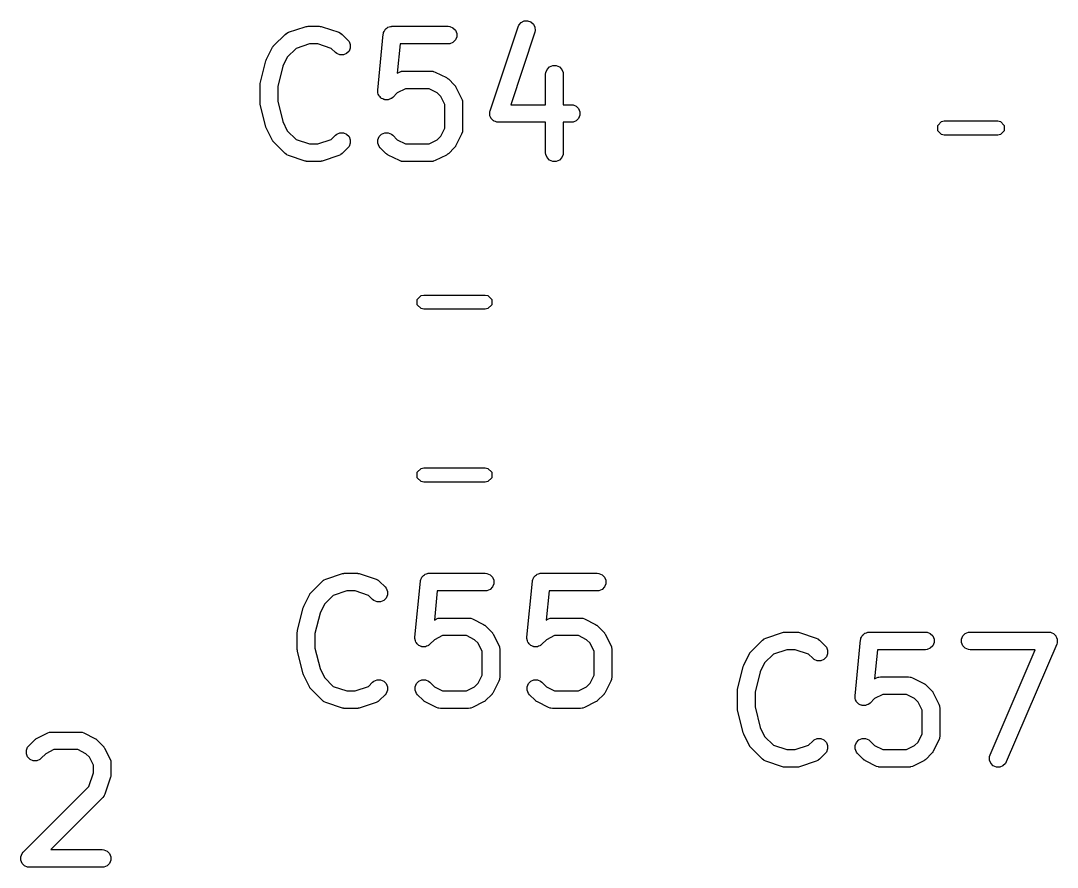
# Model space of a CAD drawing. Extents: x 2.05 to 8.87, y -5.84 to -2.88.
# Drawn here: x 4.3531 to 4.7001, y -5.3968 to -5.1135 of the extents above; entities that cross this region are included whole.
import ezdxf

# ---------------------------------------------------------------- set-up
doc = ezdxf.new("R2010")
doc.units = 0
doc.header["$MEASUREMENT"] = 0
doc.layers.add('BLACK', color=7, linetype='CONTINUOUS')

msp = doc.modelspace()

# ---------------------------------------------------------------- linework, layer by layer
at = {"layer": 'BLACK', "linetype": 'CONTINUOUS'}
for p, q in [((4.51987, -5.11496), (4.52062, -5.11409)), ((4.52062, -5.11409), (4.52165, -5.11358)), ((4.52165, -5.11358), (4.5228, -5.1135)), ((4.5228, -5.1135), (4.5239, -5.11386)), ((4.5239, -5.11386), (4.52477, -5.11461)), ((4.52477, -5.11461), (4.52528, -5.11565)), ((4.43786, -5.12184), (4.44161, -5.11809)), ((4.44161, -5.11809), (4.44205, -5.11772)), ((4.44205, -5.11772), (4.44215, -5.11768)), ((4.44215, -5.11768), (4.44223, -5.11761)), ((4.44223, -5.11761), (4.44276, -5.11737)), ((4.44276, -5.11737), (4.44838, -5.1155)), ((4.44838, -5.1155), (4.44867, -5.11543)), ((4.44867, -5.11543), (4.44874, -5.1154)), ((4.44874, -5.1154), (4.44885, -5.11539)), ((4.44885, -5.11539), (4.44895, -5.11537)), ((4.44895, -5.11537), (4.44903, -5.11538)), ((4.44903, -5.11538), (4.44932, -5.11535)), ((4.44932, -5.11535), (4.45307, -5.11535)), ((4.45307, -5.11535), (4.45336, -5.11538)), ((4.45336, -5.11538), (4.45344, -5.11537)), ((4.45344, -5.11537), (4.45354, -5.11539)), ((4.45354, -5.11539), (4.45364, -5.1154)), ((4.45364, -5.1154), (4.45372, -5.11543)), ((4.45372, -5.11543), (4.454, -5.1155)), ((4.454, -5.1155), (4.45963, -5.11737)), ((4.45963, -5.11737), (4.46015, -5.11761)), ((4.46015, -5.11761), (4.46023, -5.11768)), ((4.46023, -5.11768), (4.46033, -5.11772)), ((4.46033, -5.11772), (4.46078, -5.11809)), ((4.46078, -5.11809), (4.46265, -5.11996)), ((4.47263, -5.13675), (4.4745, -5.11801)), ((4.4745, -5.11801), (4.47454, -5.1178)), ((4.47454, -5.11772), (4.47457, -5.11766)), ((4.47454, -5.1178), (4.47454, -5.11772)), ((4.47457, -5.11766), (4.47462, -5.11744)), ((4.47462, -5.11744), (4.47482, -5.11706)), ((4.47482, -5.11706), (4.47498, -5.11666)), ((4.47498, -5.11666), (4.47509, -5.11655)), ((4.47509, -5.11655), (4.47516, -5.11642)), ((4.47516, -5.11642), (4.47549, -5.11615)), ((4.47549, -5.11615), (4.4758, -5.11584)), ((4.4758, -5.11584), (4.47594, -5.11579)), ((4.47594, -5.11579), (4.47605, -5.11569)), ((4.47605, -5.11569), (4.47646, -5.11557)), ((4.47646, -5.11557), (4.47686, -5.1154)), ((4.47686, -5.1154), (4.47708, -5.11538)), ((4.47708, -5.11538), (4.47715, -5.11536)), ((4.47715, -5.11536), (4.47723, -5.11537)), ((4.47723, -5.11537), (4.47744, -5.11535)), ((4.47744, -5.11535), (4.49619, -5.11535)), ((4.49619, -5.11535), (4.49676, -5.1154)), ((4.49676, -5.1154), (4.49783, -5.11584)), ((4.49783, -5.11584), (4.49864, -5.11666)), ((4.49864, -5.11666), (4.49908, -5.11772)), ((4.49908, -5.11772), (4.49908, -5.11888)), ((4.51026, -5.14361), (4.51963, -5.11549)), ((4.52524, -5.11736), (4.51716, -5.14159)), ((4.51963, -5.11549), (4.51987, -5.11496)), ((4.52536, -5.11679), (4.52524, -5.11736)), ((4.52528, -5.11565), (4.52536, -5.11679)), ((4.4498, -5.12125), (4.44529, -5.12276)), ((4.45259, -5.12125), (4.4498, -5.12125)), ((4.4571, -5.12276), (4.45259, -5.12125)), ((4.46265, -5.11996), (4.46302, -5.12041)), ((4.46302, -5.12041), (4.46346, -5.12147)), ((4.46346, -5.12147), (4.46346, -5.12263)), ((4.48011, -5.12125), (4.47913, -5.13102)), ((4.49619, -5.12125), (4.48011, -5.12125)), ((4.49676, -5.1212), (4.49619, -5.12125)), ((4.49783, -5.12076), (4.49676, -5.1212)), ((4.49864, -5.11994), (4.49783, -5.12076)), ((4.49908, -5.11888), (4.49864, -5.11994)), ((4.43543, -5.12635), (4.4373, -5.1226)), ((4.4373, -5.1226), (4.43746, -5.12236)), ((4.43746, -5.12236), (4.43749, -5.12228)), ((4.43749, -5.12228), (4.43756, -5.1222)), ((4.43756, -5.1222), (4.43761, -5.12211)), ((4.43761, -5.12211), (4.43767, -5.12206)), ((4.43767, -5.12206), (4.43786, -5.12184)), ((4.44529, -5.12276), (4.44237, -5.12567)), ((4.45848, -5.12414), (4.4571, -5.12276)), ((4.45893, -5.1245), (4.45848, -5.12414)), ((4.45999, -5.12495), (4.45893, -5.1245)), ((4.46114, -5.12495), (4.45999, -5.12495)), ((4.46221, -5.1245), (4.46114, -5.12495)), ((4.46302, -5.12369), (4.46221, -5.1245)), ((4.46346, -5.12263), (4.46302, -5.12369)), ((4.43333, -5.13446), (4.4352, -5.12696)), ((4.4352, -5.12696), (4.43522, -5.12692)), ((4.43522, -5.12689), (4.43531, -5.12665)), ((4.43522, -5.12692), (4.43522, -5.12689)), ((4.43531, -5.12665), (4.4354, -5.12641)), ((4.4354, -5.12641), (4.43541, -5.1264)), ((4.43541, -5.1264), (4.43543, -5.12635)), ((4.44086, -5.1287), (4.43915, -5.13554)), ((4.44237, -5.12567), (4.44086, -5.1287)), ((4.53017, -5.12897), (4.53123, -5.12853)), ((4.53123, -5.12853), (4.53238, -5.12853)), ((4.53238, -5.12853), (4.53345, -5.12897)), ((4.47913, -5.13102), (4.47987, -5.13066)), ((4.47987, -5.13066), (4.48041, -5.13045)), ((4.48041, -5.13045), (4.48051, -5.13044)), ((4.48051, -5.13044), (4.48061, -5.1304)), ((4.48061, -5.1304), (4.48119, -5.13035)), ((4.48119, -5.13035), (4.49056, -5.13035)), ((4.49056, -5.13035), (4.49114, -5.1304)), ((4.49114, -5.1304), (4.49124, -5.13044)), ((4.49124, -5.13044), (4.49134, -5.13045)), ((4.49134, -5.13045), (4.49188, -5.13066)), ((4.49188, -5.13066), (4.49563, -5.13253)), ((4.52885, -5.13142), (4.52891, -5.13085)), ((4.52885, -5.14159), (4.52885, -5.13142)), ((4.52891, -5.13085), (4.52935, -5.12978)), ((4.52935, -5.12978), (4.53017, -5.12897)), ((4.53345, -5.12897), (4.53426, -5.12978)), ((4.53426, -5.12978), (4.5347, -5.13085)), ((4.5347, -5.13085), (4.53476, -5.13142)), ((4.53476, -5.13142), (4.53476, -5.14159)), ((4.43324, -5.13517), (4.43325, -5.13507)), ((4.43324, -5.1408), (4.43324, -5.13517)), ((4.43325, -5.13503), (4.43328, -5.13481)), ((4.43325, -5.13507), (4.43325, -5.13503)), ((4.43328, -5.13481), (4.4333, -5.1346)), ((4.4333, -5.1346), (4.43332, -5.13456)), ((4.43332, -5.13456), (4.43333, -5.13446)), ((4.43915, -5.13554), (4.43915, -5.14043)), ((4.49563, -5.13253), (4.49588, -5.13269)), ((4.49588, -5.13269), (4.49595, -5.13272)), ((4.49595, -5.13272), (4.49603, -5.13278)), ((4.49603, -5.13278), (4.49612, -5.13284)), ((4.49612, -5.13284), (4.49617, -5.1329)), ((4.49617, -5.1329), (4.4964, -5.13308)), ((4.4964, -5.13308), (4.49827, -5.13496)), ((4.49827, -5.13496), (4.49846, -5.13519)), ((4.49846, -5.13519), (4.49852, -5.13524)), ((4.49852, -5.13524), (4.49858, -5.13533)), ((4.49858, -5.13533), (4.49864, -5.13541)), ((4.49864, -5.13541), (4.49867, -5.13548)), ((4.49867, -5.13548), (4.49883, -5.13573)), ((4.47263, -5.13733), (4.47263, -5.13675)), ((4.47267, -5.13747), (4.47263, -5.13733)), ((4.47267, -5.13762), (4.47267, -5.13747)), ((4.47283, -5.13802), (4.47267, -5.13762)), ((4.47296, -5.13844), (4.47283, -5.13802)), ((4.47305, -5.13855), (4.47296, -5.13844)), ((4.47311, -5.13869), (4.47305, -5.13855)), ((4.47341, -5.13899), (4.47311, -5.13869)), ((4.47369, -5.13933), (4.47341, -5.13899)), ((4.47765, -5.13914), (4.47721, -5.1395)), ((4.47919, -5.1376), (4.47765, -5.13914)), ((4.48189, -5.13625), (4.47919, -5.1376)), ((4.48987, -5.13625), (4.48189, -5.13625)), ((4.49256, -5.1376), (4.48987, -5.13625)), ((4.49376, -5.1388), (4.49256, -5.1376)), ((4.49511, -5.14149), (4.49376, -5.1388)), ((4.49883, -5.13573), (4.5007, -5.13948)), ((4.43325, -5.1409), (4.43324, -5.1408)), ((4.43325, -5.14094), (4.43325, -5.1409)), ((4.43328, -5.14116), (4.43325, -5.14094)), ((4.4333, -5.14137), (4.43328, -5.14116)), ((4.43332, -5.14141), (4.4333, -5.14137)), ((4.43333, -5.14151), (4.43332, -5.14141)), ((4.4352, -5.14901), (4.43333, -5.14151)), ((4.43915, -5.14043), (4.44086, -5.14727)), ((4.47382, -5.1394), (4.47369, -5.13933)), ((4.47392, -5.1395), (4.47382, -5.1394)), ((4.47432, -5.13967), (4.47392, -5.1395)), ((4.4747, -5.13987), (4.47432, -5.13967)), ((4.47485, -5.13989), (4.4747, -5.13987)), ((4.47499, -5.13994), (4.47485, -5.13989)), ((4.47542, -5.13994), (4.47499, -5.13994)), ((4.47585, -5.13999), (4.47542, -5.13994)), ((4.47599, -5.13994), (4.47585, -5.13999)), ((4.47614, -5.13994), (4.47599, -5.13994)), ((4.47654, -5.13978), (4.47614, -5.13994)), ((4.47695, -5.13965), (4.47654, -5.13978)), ((4.47707, -5.13956), (4.47695, -5.13965)), ((4.47721, -5.1395), (4.47707, -5.13956)), ((4.49511, -5.14947), (4.49511, -5.14149)), ((4.5007, -5.13948), (4.50091, -5.14002)), ((4.50091, -5.14002), (4.50092, -5.14012)), ((4.50092, -5.14012), (4.50096, -5.14022)), ((4.50096, -5.14022), (4.50101, -5.1408)), ((4.50101, -5.1408), (4.50101, -5.15017)), ((4.51716, -5.14159), (4.52885, -5.14159)), ((4.53476, -5.14159), (4.53743, -5.14159)), ((4.53743, -5.14159), (4.53801, -5.14165)), ((4.53801, -5.14165), (4.53907, -5.14209)), ((4.53907, -5.14209), (4.53989, -5.14291)), ((4.51013, -5.14418), (4.51016, -5.14403)), ((4.51016, -5.14465), (4.51013, -5.14418)), ((4.51016, -5.14397), (4.51019, -5.1439)), ((4.51016, -5.14403), (4.51016, -5.14397)), ((4.51016, -5.14512), (4.51016, -5.14465)), ((4.5102, -5.14522), (4.51016, -5.14512)), ((4.51019, -5.1439), (4.51026, -5.14361)), ((4.51021, -5.14533), (4.5102, -5.14522)), ((4.51042, -5.14575), (4.51021, -5.14533)), ((4.5106, -5.14619), (4.51042, -5.14575)), ((4.53989, -5.14291), (4.54033, -5.14397)), ((4.54033, -5.14512), (4.53989, -5.14619)), ((4.54033, -5.14397), (4.54033, -5.14512)), ((4.43522, -5.14905), (4.4352, -5.14901)), ((4.43522, -5.14908), (4.43522, -5.14905)), ((4.43531, -5.14932), (4.43522, -5.14908)), ((4.4354, -5.14956), (4.43531, -5.14932)), ((4.43541, -5.14957), (4.4354, -5.14956)), ((4.44086, -5.14727), (4.44237, -5.1503)), ((4.49376, -5.15217), (4.49511, -5.14947)), ((4.51068, -5.14626), (4.5106, -5.14619)), ((4.51073, -5.14636), (4.51068, -5.14626)), ((4.51108, -5.14667), (4.51073, -5.14636)), ((4.51142, -5.147), (4.51108, -5.14667)), ((4.51152, -5.14704), (4.51142, -5.147)), ((4.5116, -5.14711), (4.51152, -5.14704)), ((4.51205, -5.14726), (4.5116, -5.14711)), ((4.51248, -5.14744), (4.51205, -5.14726)), ((4.51263, -5.14746), (4.51248, -5.14744)), ((4.51269, -5.14748), (4.51263, -5.14746)), ((4.51277, -5.14747), (4.51269, -5.14748)), ((4.51306, -5.1475), (4.51277, -5.14747)), ((4.52885, -5.1475), (4.51306, -5.1475)), ((4.52885, -5.15767), (4.52885, -5.1475)), ((4.53743, -5.1475), (4.53476, -5.1475)), ((4.53476, -5.1475), (4.53476, -5.15767)), ((4.53801, -5.14744), (4.53743, -5.1475)), ((4.53907, -5.147), (4.53801, -5.14744)), ((4.53989, -5.14619), (4.53907, -5.147)), ((4.66014, -5.14851), (4.66142, -5.14723)), ((4.66014, -5.15031), (4.66014, -5.14851)), ((4.66142, -5.14723), (4.66232, -5.14705)), ((4.66232, -5.14705), (4.6802, -5.14705)), ((4.6802, -5.14705), (4.6811, -5.14723)), ((4.6811, -5.14723), (4.68238, -5.14851)), ((4.68238, -5.14851), (4.68238, -5.15031)), ((4.43543, -5.14962), (4.43541, -5.14957)), ((4.4373, -5.15337), (4.43543, -5.14962)), ((4.44237, -5.1503), (4.44529, -5.15321)), ((4.4571, -5.15321), (4.45848, -5.15183)), ((4.45848, -5.15183), (4.45893, -5.15147)), ((4.45893, -5.15147), (4.45999, -5.15102)), ((4.45999, -5.15102), (4.46114, -5.15102)), ((4.46114, -5.15102), (4.46221, -5.15147)), ((4.46221, -5.15147), (4.46302, -5.15228)), ((4.46302, -5.15228), (4.46346, -5.15334)), ((4.47267, -5.15334), (4.47311, -5.15228)), ((4.47311, -5.15228), (4.47392, -5.15147)), ((4.47392, -5.15147), (4.47499, -5.15102)), ((4.47499, -5.15102), (4.47614, -5.15102)), ((4.47614, -5.15102), (4.47721, -5.15147)), ((4.47721, -5.15147), (4.47765, -5.15183)), ((4.47765, -5.15183), (4.47919, -5.15337)), ((4.49256, -5.15337), (4.49376, -5.15217)), ((4.5007, -5.15149), (4.49883, -5.15524)), ((4.50091, -5.15095), (4.5007, -5.15149)), ((4.50092, -5.15084), (4.50091, -5.15095)), ((4.50096, -5.15075), (4.50092, -5.15084)), ((4.50101, -5.15017), (4.50096, -5.15075)), ((4.66142, -5.15159), (4.66014, -5.15031)), ((4.66232, -5.15177), (4.66142, -5.15159)), ((4.6802, -5.15177), (4.66232, -5.15177)), ((4.6811, -5.15159), (4.6802, -5.15177)), ((4.68238, -5.15031), (4.6811, -5.15159)), ((4.43746, -5.15361), (4.4373, -5.15337)), ((4.43749, -5.15369), (4.43746, -5.15361)), ((4.43756, -5.15377), (4.43749, -5.15369)), ((4.43761, -5.15386), (4.43756, -5.15377)), ((4.43767, -5.15391), (4.43761, -5.15386)), ((4.43786, -5.15413), (4.43767, -5.15391)), ((4.44161, -5.15788), (4.43786, -5.15413)), ((4.44529, -5.15321), (4.4498, -5.15472)), ((4.4498, -5.15472), (4.45259, -5.15472)), ((4.45259, -5.15472), (4.4571, -5.15321)), ((4.46265, -5.15601), (4.46078, -5.15788)), ((4.46302, -5.15556), (4.46265, -5.15601)), ((4.46346, -5.1545), (4.46302, -5.15556)), ((4.46346, -5.15334), (4.46346, -5.1545)), ((4.47267, -5.1545), (4.47267, -5.15334)), ((4.47311, -5.15556), (4.47267, -5.1545)), ((4.47348, -5.15601), (4.47311, -5.15556)), ((4.47535, -5.15788), (4.47348, -5.15601)), ((4.47919, -5.15337), (4.48189, -5.15472)), ((4.48189, -5.15472), (4.48987, -5.15472)), ((4.48987, -5.15472), (4.49256, -5.15337)), ((4.49827, -5.15601), (4.4964, -5.15788)), ((4.49846, -5.15578), (4.49827, -5.15601)), ((4.49852, -5.15573), (4.49846, -5.15578)), ((4.49858, -5.15564), (4.49852, -5.15573)), ((4.49864, -5.15556), (4.49858, -5.15564)), ((4.49867, -5.15549), (4.49864, -5.15556)), ((4.49883, -5.15524), (4.49867, -5.15549)), ((4.44205, -5.15825), (4.44161, -5.15788)), ((4.44215, -5.15829), (4.44205, -5.15825)), ((4.44223, -5.15836), (4.44215, -5.15829)), ((4.44276, -5.1586), (4.44223, -5.15836)), ((4.44838, -5.16047), (4.44276, -5.1586)), ((4.45963, -5.1586), (4.454, -5.16047)), ((4.46015, -5.15836), (4.45963, -5.1586)), ((4.46023, -5.15829), (4.46015, -5.15836)), ((4.46033, -5.15825), (4.46023, -5.15829)), ((4.46078, -5.15788), (4.46033, -5.15825)), ((4.47558, -5.15807), (4.47535, -5.15788)), ((4.47563, -5.15813), (4.47558, -5.15807)), ((4.47572, -5.15818), (4.47563, -5.15813)), ((4.4758, -5.15825), (4.47572, -5.15818)), ((4.47587, -5.15828), (4.4758, -5.15825)), ((4.47612, -5.15844), (4.47587, -5.15828)), ((4.47987, -5.16031), (4.47612, -5.15844)), ((4.49563, -5.15844), (4.49188, -5.16031)), ((4.49588, -5.15828), (4.49563, -5.15844)), ((4.49595, -5.15825), (4.49588, -5.15828)), ((4.49603, -5.15818), (4.49595, -5.15825)), ((4.49612, -5.15813), (4.49603, -5.15818)), ((4.49617, -5.15807), (4.49612, -5.15813)), ((4.4964, -5.15788), (4.49617, -5.15807)), ((4.52891, -5.15825), (4.52885, -5.15767)), ((4.52935, -5.15931), (4.52891, -5.15825)), ((4.53017, -5.16013), (4.52935, -5.15931)), ((4.53426, -5.15931), (4.53345, -5.16013)), ((4.5347, -5.15825), (4.53426, -5.15931)), ((4.53476, -5.15767), (4.5347, -5.15825)), ((4.44867, -5.16054), (4.44838, -5.16047)), ((4.44874, -5.16057), (4.44867, -5.16054)), ((4.44885, -5.16058), (4.44874, -5.16057)), ((4.44895, -5.1606), (4.44885, -5.16058)), ((4.44903, -5.16059), (4.44895, -5.1606)), ((4.44932, -5.16062), (4.44903, -5.16059)), ((4.45307, -5.16062), (4.44932, -5.16062)), ((4.45336, -5.16059), (4.45307, -5.16062)), ((4.45344, -5.1606), (4.45336, -5.16059)), ((4.45354, -5.16058), (4.45344, -5.1606)), ((4.45364, -5.16057), (4.45354, -5.16058)), ((4.45372, -5.16054), (4.45364, -5.16057)), ((4.454, -5.16047), (4.45372, -5.16054)), ((4.48041, -5.16052), (4.47987, -5.16031)), ((4.48051, -5.16053), (4.48041, -5.16052)), ((4.48061, -5.16057), (4.48051, -5.16053)), ((4.48119, -5.16062), (4.48061, -5.16057)), ((4.49056, -5.16062), (4.48119, -5.16062)), ((4.49114, -5.16057), (4.49056, -5.16062)), ((4.49124, -5.16053), (4.49114, -5.16057)), ((4.49134, -5.16052), (4.49124, -5.16053)), ((4.49188, -5.16031), (4.49134, -5.16052)), ((4.53123, -5.16057), (4.53017, -5.16013)), ((4.53238, -5.16057), (4.53123, -5.16057)), ((4.53345, -5.16013), (4.53238, -5.16057)), ((4.48586, -5.20677), (4.48714, -5.20549)), ((4.48586, -5.20858), (4.48586, -5.20677)), ((4.48714, -5.20549), (4.48804, -5.20531)), ((4.48804, -5.20531), (4.50861, -5.20531)), ((4.50861, -5.20531), (4.50952, -5.20549)), ((4.50952, -5.20549), (4.51079, -5.20677)), ((4.51079, -5.20677), (4.51079, -5.20858)), ((4.48714, -5.20986), (4.48586, -5.20858)), ((4.48804, -5.21004), (4.48714, -5.20986)), ((4.50861, -5.21004), (4.48804, -5.21004)), ((4.50952, -5.20986), (4.50861, -5.21004)), ((4.51079, -5.20858), (4.50952, -5.20986)), ((4.48586, -5.26465), (4.48714, -5.26337)), ((4.48714, -5.26337), (4.48804, -5.26319)), ((4.48804, -5.26319), (4.50861, -5.26319)), ((4.50861, -5.26319), (4.50952, -5.26337)), ((4.50952, -5.26337), (4.51079, -5.26465)), ((4.48586, -5.26646), (4.48586, -5.26465)), ((4.48714, -5.26773), (4.48586, -5.26646)), ((4.51079, -5.26646), (4.50952, -5.26773)), ((4.51079, -5.26465), (4.51079, -5.26646)), ((4.48804, -5.26791), (4.48714, -5.26773)), ((4.50861, -5.26791), (4.48804, -5.26791)), ((4.50952, -5.26773), (4.50861, -5.26791)), ((4.45521, -5.30044), (4.46084, -5.29857)), ((4.46084, -5.29857), (4.46112, -5.2985)), ((4.46112, -5.2985), (4.46119, -5.29847)), ((4.46119, -5.29847), (4.4613, -5.29846)), ((4.4613, -5.29846), (4.4614, -5.29844)), ((4.4614, -5.29844), (4.46148, -5.29845)), ((4.46148, -5.29845), (4.46177, -5.29842)), ((4.46177, -5.29842), (4.46552, -5.29842)), ((4.46552, -5.29842), (4.46581, -5.29845)), ((4.46581, -5.29845), (4.46589, -5.29844)), ((4.46589, -5.29844), (4.46599, -5.29846)), ((4.46599, -5.29846), (4.46609, -5.29847)), ((4.46609, -5.29847), (4.46617, -5.2985)), ((4.46617, -5.2985), (4.46645, -5.29857)), ((4.46645, -5.29857), (4.47208, -5.30044)), ((4.48839, -5.29886), (4.4885, -5.29876)), ((4.4885, -5.29876), (4.48892, -5.29864)), ((4.48892, -5.29864), (4.48931, -5.29847)), ((4.48931, -5.29847), (4.48953, -5.29845)), ((4.48953, -5.29845), (4.48961, -5.29843)), ((4.48961, -5.29843), (4.48968, -5.29844)), ((4.48968, -5.29844), (4.48989, -5.29842)), ((4.48989, -5.29842), (4.50864, -5.29842)), ((4.50864, -5.29842), (4.50921, -5.29847)), ((4.50921, -5.29847), (4.51028, -5.29892)), ((4.52588, -5.29886), (4.526, -5.29876)), ((4.526, -5.29876), (4.52641, -5.29864)), ((4.52641, -5.29864), (4.52681, -5.29847)), ((4.52681, -5.29847), (4.52703, -5.29845)), ((4.52703, -5.29845), (4.5271, -5.29843)), ((4.5271, -5.29843), (4.52717, -5.29844)), ((4.52717, -5.29844), (4.52739, -5.29842)), ((4.52739, -5.29842), (4.54613, -5.29842)), ((4.54613, -5.29842), (4.54671, -5.29847)), ((4.54671, -5.29847), (4.54777, -5.29892)), ((4.45031, -5.30491), (4.45406, -5.30116)), ((4.45406, -5.30116), (4.4545, -5.30079)), ((4.4545, -5.30079), (4.4546, -5.30075)), ((4.4546, -5.30075), (4.45468, -5.30068)), ((4.45468, -5.30068), (4.45521, -5.30044)), ((4.47208, -5.30044), (4.4726, -5.30068)), ((4.4726, -5.30068), (4.47269, -5.30075)), ((4.47269, -5.30075), (4.47278, -5.30079)), ((4.47278, -5.30079), (4.47323, -5.30116)), ((4.47323, -5.30116), (4.47511, -5.30303)), ((4.48508, -5.31982), (4.48695, -5.30108)), ((4.48695, -5.30108), (4.48699, -5.30087)), ((4.48699, -5.30079), (4.48702, -5.30073)), ((4.48699, -5.30087), (4.48699, -5.30079)), ((4.48702, -5.30073), (4.48707, -5.30051)), ((4.48707, -5.30051), (4.48727, -5.30013)), ((4.48727, -5.30013), (4.48744, -5.29973)), ((4.48744, -5.29973), (4.48754, -5.29963)), ((4.48754, -5.29963), (4.48761, -5.29949)), ((4.48761, -5.29949), (4.48794, -5.29922)), ((4.48794, -5.29922), (4.48825, -5.29892)), ((4.48825, -5.29892), (4.48839, -5.29886)), ((4.51028, -5.29892), (4.51109, -5.29973)), ((4.51109, -5.29973), (4.51153, -5.30079)), ((4.51153, -5.30195), (4.51109, -5.30301)), ((4.51153, -5.30079), (4.51153, -5.30195)), ((4.52257, -5.31982), (4.52445, -5.30108)), ((4.52445, -5.30108), (4.52449, -5.30087)), ((4.52449, -5.30079), (4.52452, -5.30073)), ((4.52449, -5.30087), (4.52449, -5.30079)), ((4.52452, -5.30073), (4.52456, -5.30051)), ((4.52456, -5.30051), (4.52477, -5.30013)), ((4.52477, -5.30013), (4.52493, -5.29973)), ((4.52493, -5.29973), (4.52504, -5.29963)), ((4.52504, -5.29963), (4.52511, -5.29949)), ((4.52511, -5.29949), (4.52544, -5.29922)), ((4.52544, -5.29922), (4.52575, -5.29892)), ((4.52575, -5.29892), (4.52588, -5.29886)), ((4.54777, -5.29892), (4.54859, -5.29973)), ((4.54859, -5.29973), (4.54903, -5.30079)), ((4.54903, -5.30195), (4.54859, -5.30301)), ((4.54903, -5.30079), (4.54903, -5.30195)), ((4.44788, -5.30942), (4.44975, -5.30567)), ((4.44975, -5.30567), (4.44991, -5.30543)), ((4.44991, -5.30543), (4.44994, -5.30535)), ((4.44994, -5.30535), (4.45001, -5.30527)), ((4.45001, -5.30527), (4.45006, -5.30518)), ((4.45006, -5.30518), (4.45012, -5.30513)), ((4.45012, -5.30513), (4.45031, -5.30491)), ((4.46225, -5.30432), (4.45774, -5.30583)), ((4.46504, -5.30432), (4.46225, -5.30432)), ((4.46955, -5.30583), (4.46504, -5.30432)), ((4.47511, -5.30303), (4.47547, -5.30348)), ((4.47547, -5.30348), (4.47591, -5.30454)), ((4.47591, -5.3057), (4.47547, -5.30676)), ((4.47591, -5.30454), (4.47591, -5.3057)), ((4.49256, -5.30432), (4.49159, -5.31409)), ((4.50864, -5.30432), (4.49256, -5.30432)), ((4.50921, -5.30427), (4.50864, -5.30432)), ((4.51028, -5.30383), (4.50921, -5.30427)), ((4.51109, -5.30301), (4.51028, -5.30383)), ((4.53006, -5.30432), (4.52908, -5.31409)), ((4.54613, -5.30432), (4.53006, -5.30432)), ((4.54671, -5.30427), (4.54613, -5.30432)), ((4.54777, -5.30383), (4.54671, -5.30427)), ((4.54859, -5.30301), (4.54777, -5.30383)), ((4.45482, -5.30874), (4.45331, -5.31178)), ((4.45774, -5.30583), (4.45482, -5.30874)), ((4.47093, -5.30721), (4.46955, -5.30583)), ((4.47138, -5.30758), (4.47093, -5.30721)), ((4.47244, -5.30802), (4.47138, -5.30758)), ((4.47359, -5.30802), (4.47244, -5.30802)), ((4.47466, -5.30758), (4.47359, -5.30802)), ((4.47547, -5.30676), (4.47466, -5.30758)), ((4.44578, -5.31753), (4.44766, -5.31003)), ((4.44766, -5.31003), (4.44767, -5.30999)), ((4.44767, -5.30996), (4.44776, -5.30973)), ((4.44767, -5.30999), (4.44767, -5.30996)), ((4.44776, -5.30973), (4.44785, -5.30948)), ((4.44785, -5.30948), (4.44786, -5.30947)), ((4.44786, -5.30947), (4.44788, -5.30942)), ((4.45331, -5.31178), (4.4516, -5.31861)), ((4.49159, -5.31409), (4.49232, -5.31373)), ((4.49232, -5.31373), (4.49286, -5.31352)), ((4.49286, -5.31352), (4.49297, -5.31351)), ((4.49297, -5.31351), (4.49306, -5.31347)), ((4.49306, -5.31347), (4.49364, -5.31342)), ((4.49364, -5.31342), (4.50301, -5.31342)), ((4.50301, -5.31342), (4.50359, -5.31347)), ((4.50359, -5.31347), (4.50369, -5.31351)), ((4.50369, -5.31351), (4.50379, -5.31352)), ((4.50379, -5.31352), (4.50433, -5.31373)), ((4.50433, -5.31373), (4.50808, -5.3156)), ((4.50808, -5.3156), (4.50833, -5.31576)), ((4.50833, -5.31576), (4.5084, -5.31579)), ((4.5084, -5.31579), (4.50848, -5.31586)), ((4.50848, -5.31586), (4.50857, -5.31591)), ((4.50857, -5.31591), (4.50862, -5.31597)), ((4.50862, -5.31597), (4.50885, -5.31616)), ((4.52908, -5.31409), (4.52981, -5.31373)), ((4.52981, -5.31373), (4.53036, -5.31352)), ((4.53036, -5.31352), (4.53046, -5.31351)), ((4.53046, -5.31351), (4.53056, -5.31347)), ((4.53056, -5.31347), (4.53114, -5.31342)), ((4.53114, -5.31342), (4.54051, -5.31342)), ((4.54051, -5.31342), (4.54109, -5.31347)), ((4.54109, -5.31347), (4.54118, -5.31351)), ((4.54118, -5.31351), (4.54129, -5.31352)), ((4.54129, -5.31352), (4.54183, -5.31373)), ((4.54183, -5.31373), (4.54558, -5.3156)), ((4.54558, -5.3156), (4.54583, -5.31576)), ((4.54583, -5.31576), (4.5459, -5.31579)), ((4.5459, -5.31579), (4.54598, -5.31586)), ((4.54598, -5.31586), (4.54607, -5.31591)), ((4.54607, -5.31591), (4.54612, -5.31597)), ((4.54612, -5.31597), (4.54635, -5.31616)), ((4.44569, -5.31824), (4.4457, -5.31814)), ((4.44569, -5.32387), (4.44569, -5.31824)), ((4.4457, -5.3181), (4.44573, -5.31788)), ((4.4457, -5.31814), (4.4457, -5.3181)), ((4.44573, -5.31788), (4.44575, -5.31767)), ((4.44575, -5.31767), (4.44577, -5.31763)), ((4.44577, -5.31763), (4.44578, -5.31753)), ((4.4516, -5.31861), (4.4516, -5.3235)), ((4.49434, -5.31932), (4.49164, -5.32067)), ((4.50232, -5.31932), (4.49434, -5.31932)), ((4.50501, -5.32067), (4.50232, -5.31932)), ((4.50885, -5.31616), (4.51073, -5.31803)), ((4.51073, -5.31803), (4.51091, -5.31826)), ((4.51091, -5.31826), (4.51097, -5.31831)), ((4.51097, -5.31831), (4.51103, -5.3184)), ((4.51103, -5.3184), (4.51109, -5.31848)), ((4.51109, -5.31848), (4.51112, -5.31855)), ((4.51112, -5.31855), (4.51128, -5.3188)), ((4.51128, -5.3188), (4.51315, -5.32255)), ((4.53183, -5.31932), (4.52913, -5.32067)), ((4.53981, -5.31932), (4.53183, -5.31932)), ((4.54251, -5.32067), (4.53981, -5.31932)), ((4.54635, -5.31616), (4.54822, -5.31803)), ((4.54822, -5.31803), (4.54841, -5.31826)), ((4.54841, -5.31826), (4.54847, -5.31831)), ((4.54847, -5.31831), (4.54852, -5.3184)), ((4.54852, -5.3184), (4.54859, -5.31848)), ((4.54859, -5.31848), (4.54862, -5.31855)), ((4.54862, -5.31855), (4.54877, -5.3188)), ((4.54877, -5.3188), (4.55065, -5.32255)), ((4.60255, -5.32013), (4.60818, -5.31825)), ((4.60818, -5.31825), (4.60846, -5.31819)), ((4.60846, -5.31819), (4.60854, -5.31816)), ((4.60854, -5.31816), (4.60864, -5.31815)), ((4.60864, -5.31815), (4.60874, -5.31813)), ((4.60874, -5.31813), (4.60882, -5.31813)), ((4.60882, -5.31813), (4.60911, -5.3181)), ((4.60911, -5.3181), (4.61286, -5.3181)), ((4.61286, -5.3181), (4.61315, -5.31813)), ((4.61315, -5.31813), (4.61323, -5.31813)), ((4.61323, -5.31813), (4.61333, -5.31815)), ((4.61333, -5.31815), (4.61344, -5.31816)), ((4.61344, -5.31816), (4.61351, -5.31819)), ((4.61351, -5.31819), (4.61379, -5.31825)), ((4.61379, -5.31825), (4.61942, -5.32013)), ((4.63461, -5.31981), (4.63478, -5.31942)), ((4.63478, -5.31942), (4.63488, -5.31931)), ((4.63488, -5.31931), (4.63495, -5.31918)), ((4.63495, -5.31918), (4.63529, -5.31891)), ((4.63529, -5.31891), (4.63559, -5.3186)), ((4.63559, -5.3186), (4.63573, -5.31854)), ((4.63573, -5.31854), (4.63584, -5.31845)), ((4.63584, -5.31845), (4.63626, -5.31832)), ((4.63626, -5.31832), (4.63666, -5.31816)), ((4.63666, -5.31816), (4.63688, -5.31814)), ((4.63688, -5.31814), (4.63695, -5.31812)), ((4.63695, -5.31812), (4.63702, -5.31812)), ((4.63702, -5.31812), (4.63723, -5.3181)), ((4.63723, -5.3181), (4.65598, -5.3181)), ((4.65598, -5.3181), (4.65656, -5.31816)), ((4.65656, -5.31816), (4.65762, -5.3186)), ((4.65762, -5.3186), (4.65844, -5.31942)), ((4.65844, -5.31942), (4.65888, -5.32048)), ((4.66808, -5.32048), (4.66852, -5.31942)), ((4.66852, -5.31942), (4.66934, -5.3186)), ((4.66934, -5.3186), (4.6704, -5.31816)), ((4.6704, -5.31816), (4.67098, -5.3181)), ((4.67098, -5.3181), (4.69723, -5.3181)), ((4.69723, -5.3181), (4.6978, -5.31816)), ((4.6978, -5.31816), (4.69782, -5.31817)), ((4.69782, -5.31817), (4.69784, -5.31817)), ((4.69784, -5.31817), (4.69835, -5.31839)), ((4.69835, -5.31839), (4.69887, -5.3186)), ((4.69887, -5.3186), (4.69888, -5.31861)), ((4.69888, -5.31861), (4.6989, -5.31862)), ((4.6989, -5.31862), (4.69929, -5.31902)), ((4.69929, -5.31902), (4.69968, -5.31942)), ((4.69968, -5.31942), (4.69969, -5.31943)), ((4.69969, -5.31943), (4.6997, -5.31945)), ((4.6997, -5.31945), (4.69991, -5.31996)), ((4.48508, -5.3204), (4.48508, -5.31982)), ((4.48512, -5.32055), (4.48508, -5.3204)), ((4.48512, -5.32069), (4.48512, -5.32055)), ((4.48528, -5.32109), (4.48512, -5.32069)), ((4.48541, -5.32151), (4.48528, -5.32109)), ((4.4855, -5.32162), (4.48541, -5.32151)), ((4.48556, -5.32176), (4.4855, -5.32162)), ((4.48587, -5.32206), (4.48556, -5.32176)), ((4.48614, -5.3224), (4.48587, -5.32206)), ((4.48627, -5.32247), (4.48614, -5.3224)), ((4.48638, -5.32257), (4.48627, -5.32247)), ((4.48677, -5.32274), (4.48638, -5.32257)), ((4.48715, -5.32294), (4.48677, -5.32274)), ((4.4873, -5.32296), (4.48715, -5.32294)), ((4.48744, -5.32301), (4.4873, -5.32296)), ((4.48787, -5.32301), (4.48744, -5.32301)), ((4.4883, -5.32306), (4.48787, -5.32301)), ((4.48844, -5.32301), (4.4883, -5.32306)), ((4.48859, -5.32301), (4.48844, -5.32301)), ((4.48899, -5.32285), (4.48859, -5.32301)), ((4.4894, -5.32272), (4.48899, -5.32285)), ((4.48952, -5.32263), (4.4894, -5.32272)), ((4.48966, -5.32257), (4.48952, -5.32263)), ((4.4901, -5.32221), (4.48966, -5.32257)), ((4.49164, -5.32067), (4.4901, -5.32221)), ((4.50621, -5.32187), (4.50501, -5.32067)), ((4.50756, -5.32457), (4.50621, -5.32187)), ((4.51315, -5.32255), (4.51336, -5.32309)), ((4.52257, -5.3204), (4.52257, -5.31982)), ((4.52261, -5.32055), (4.52257, -5.3204)), ((4.52261, -5.32069), (4.52261, -5.32055)), ((4.52278, -5.32109), (4.52261, -5.32069)), ((4.5229, -5.32151), (4.52278, -5.32109)), ((4.523, -5.32162), (4.5229, -5.32151)), ((4.52306, -5.32176), (4.523, -5.32162)), ((4.52336, -5.32206), (4.52306, -5.32176)), ((4.52363, -5.3224), (4.52336, -5.32206)), ((4.52377, -5.32247), (4.52363, -5.3224)), ((4.52387, -5.32257), (4.52377, -5.32247)), ((4.52427, -5.32274), (4.52387, -5.32257)), ((4.52465, -5.32294), (4.52427, -5.32274)), ((4.5248, -5.32296), (4.52465, -5.32294)), ((4.52493, -5.32301), (4.5248, -5.32296)), ((4.52537, -5.32301), (4.52493, -5.32301)), ((4.5258, -5.32306), (4.52537, -5.32301)), ((4.52594, -5.32301), (4.5258, -5.32306)), ((4.52609, -5.32301), (4.52594, -5.32301)), ((4.52649, -5.32285), (4.52609, -5.32301)), ((4.5269, -5.32272), (4.52649, -5.32285)), ((4.52701, -5.32263), (4.5269, -5.32272)), ((4.52715, -5.32257), (4.52701, -5.32263)), ((4.5276, -5.32221), (4.52715, -5.32257)), ((4.52913, -5.32067), (4.5276, -5.32221)), ((4.54371, -5.32187), (4.54251, -5.32067)), ((4.54506, -5.32457), (4.54371, -5.32187)), ((4.55065, -5.32255), (4.55086, -5.32309)), ((4.59765, -5.32459), (4.6014, -5.32084)), ((4.6014, -5.32084), (4.60185, -5.32048)), ((4.60185, -5.32048), (4.60194, -5.32043)), ((4.60194, -5.32043), (4.60202, -5.32037)), ((4.60202, -5.32037), (4.60255, -5.32013)), ((4.61942, -5.32013), (4.61995, -5.32037)), ((4.61995, -5.32037), (4.62003, -5.32043)), ((4.62003, -5.32043), (4.62013, -5.32048)), ((4.62013, -5.32048), (4.62057, -5.32084)), ((4.62057, -5.32084), (4.62245, -5.32272)), ((4.62245, -5.32272), (4.62282, -5.32316)), ((4.63242, -5.33951), (4.63429, -5.32076)), ((4.63429, -5.32076), (4.63434, -5.32055)), ((4.63434, -5.32048), (4.63436, -5.32041)), ((4.63434, -5.32055), (4.63434, -5.32048)), ((4.63436, -5.32041), (4.63441, -5.32019)), ((4.63441, -5.32019), (4.63461, -5.31981)), ((4.65844, -5.3227), (4.65762, -5.32351)), ((4.65888, -5.32163), (4.65844, -5.3227)), ((4.65888, -5.32048), (4.65888, -5.32163)), ((4.66808, -5.32163), (4.66808, -5.32048)), ((4.66852, -5.3227), (4.66808, -5.32163)), ((4.66934, -5.32351), (4.66852, -5.3227)), ((4.69994, -5.32222), (4.68307, -5.36159)), ((4.69991, -5.31996), (4.70012, -5.32048)), ((4.70011, -5.32167), (4.69994, -5.32222)), ((4.70012, -5.32163), (4.70011, -5.32165)), ((4.70011, -5.32165), (4.70011, -5.32167)), ((4.70012, -5.32048), (4.70012, -5.3205)), ((4.70012, -5.3205), (4.70013, -5.32052)), ((4.70013, -5.32052), (4.70012, -5.32107)), ((4.70012, -5.32107), (4.70012, -5.32163)), ((4.4457, -5.32397), (4.44569, -5.32387)), ((4.4457, -5.32401), (4.4457, -5.32397)), ((4.44573, -5.32423), (4.4457, -5.32401)), ((4.44575, -5.32444), (4.44573, -5.32423)), ((4.44577, -5.32448), (4.44575, -5.32444)), ((4.44578, -5.32458), (4.44577, -5.32448)), ((4.44766, -5.33208), (4.44578, -5.32458)), ((4.4516, -5.3235), (4.45331, -5.33034)), ((4.50756, -5.33254), (4.50756, -5.32457)), ((4.51336, -5.32309), (4.51337, -5.32319)), ((4.51337, -5.32319), (4.51341, -5.32329)), ((4.51341, -5.32329), (4.51347, -5.32387)), ((4.51347, -5.32387), (4.51347, -5.33324)), ((4.54506, -5.33254), (4.54506, -5.32457)), ((4.55086, -5.32309), (4.55086, -5.32319)), ((4.55086, -5.32319), (4.5509, -5.32329)), ((4.5509, -5.32329), (4.55096, -5.32387)), ((4.55096, -5.32387), (4.55096, -5.33324)), ((4.59522, -5.32911), (4.5971, -5.32536)), ((4.5971, -5.32536), (4.59725, -5.32511)), ((4.59725, -5.32511), (4.59728, -5.32504)), ((4.59728, -5.32504), (4.59735, -5.32496)), ((4.59735, -5.32496), (4.5974, -5.32487)), ((4.5974, -5.32487), (4.59746, -5.32482)), ((4.59746, -5.32482), (4.59765, -5.32459)), ((4.60508, -5.32551), (4.60216, -5.32843)), ((4.60959, -5.32401), (4.60508, -5.32551)), ((4.61238, -5.32401), (4.60959, -5.32401)), ((4.61689, -5.32551), (4.61238, -5.32401)), ((4.61827, -5.32689), (4.61689, -5.32551)), ((4.62282, -5.32645), (4.622, -5.32726)), ((4.62282, -5.32316), (4.62326, -5.32423)), ((4.62326, -5.32538), (4.62282, -5.32645)), ((4.62326, -5.32423), (4.62326, -5.32538)), ((4.63991, -5.32401), (4.63893, -5.33378)), ((4.65598, -5.32401), (4.63991, -5.32401)), ((4.65656, -5.32395), (4.65598, -5.32401)), ((4.65762, -5.32351), (4.65656, -5.32395)), ((4.6704, -5.32395), (4.66934, -5.32351)), ((4.67098, -5.32401), (4.6704, -5.32395)), ((4.69275, -5.32401), (4.67098, -5.32401)), ((4.67764, -5.35926), (4.69275, -5.32401)), ((4.59312, -5.33721), (4.595, -5.32971)), ((4.595, -5.32971), (4.59501, -5.32967)), ((4.59501, -5.32965), (4.59511, -5.32941)), ((4.59501, -5.32967), (4.59501, -5.32965)), ((4.59511, -5.32941), (4.59519, -5.32917)), ((4.59519, -5.32917), (4.59521, -5.32915)), ((4.59521, -5.32915), (4.59522, -5.32911)), ((4.60216, -5.32843), (4.60065, -5.33146)), ((4.61872, -5.32726), (4.61827, -5.32689)), ((4.61978, -5.3277), (4.61872, -5.32726)), ((4.62094, -5.3277), (4.61978, -5.3277)), ((4.622, -5.32726), (4.62094, -5.3277)), ((4.44767, -5.33213), (4.44766, -5.33208)), ((4.44767, -5.33215), (4.44767, -5.33213)), ((4.44776, -5.33239), (4.44767, -5.33215)), ((4.44785, -5.33263), (4.44776, -5.33239)), ((4.44786, -5.33265), (4.44785, -5.33263)), ((4.44788, -5.33269), (4.44786, -5.33265)), ((4.44975, -5.33644), (4.44788, -5.33269)), ((4.45331, -5.33034), (4.45482, -5.33337)), ((4.45482, -5.33337), (4.45774, -5.33629)), ((4.50621, -5.33524), (4.50756, -5.33254)), ((4.51347, -5.33324), (4.51341, -5.33382)), ((4.54371, -5.33524), (4.54506, -5.33254)), ((4.55096, -5.33324), (4.5509, -5.33382)), ((4.60065, -5.33146), (4.59894, -5.33829)), ((4.63893, -5.33378), (4.63966, -5.33341)), ((4.63966, -5.33341), (4.6402, -5.33321)), ((4.6402, -5.33321), (4.64031, -5.3332)), ((4.64031, -5.3332), (4.64041, -5.33316)), ((4.64041, -5.33316), (4.64098, -5.3331)), ((4.64098, -5.3331), (4.65036, -5.3331)), ((4.65036, -5.3331), (4.65093, -5.33316)), ((4.65093, -5.33316), (4.65103, -5.3332)), ((4.65103, -5.3332), (4.65114, -5.33321)), ((4.65114, -5.33321), (4.65168, -5.33341)), ((4.65168, -5.33341), (4.65543, -5.33529)), ((4.44991, -5.33668), (4.44975, -5.33644)), ((4.44994, -5.33676), (4.44991, -5.33668)), ((4.45001, -5.33684), (4.44994, -5.33676)), ((4.45006, -5.33693), (4.45001, -5.33684)), ((4.45012, -5.33698), (4.45006, -5.33693)), ((4.45774, -5.33629), (4.46225, -5.33779)), ((4.46504, -5.33779), (4.46955, -5.33629)), ((4.46955, -5.33629), (4.47093, -5.3349)), ((4.47093, -5.3349), (4.47138, -5.33454)), ((4.47138, -5.33454), (4.47244, -5.3341)), ((4.47244, -5.3341), (4.47359, -5.3341)), ((4.47359, -5.3341), (4.47466, -5.33454)), ((4.47466, -5.33454), (4.47547, -5.33535)), ((4.47547, -5.33535), (4.47591, -5.33642)), ((4.47591, -5.33642), (4.47591, -5.33757)), ((4.48512, -5.33642), (4.48556, -5.33535)), ((4.48512, -5.33757), (4.48512, -5.33642)), ((4.48556, -5.33535), (4.48638, -5.33454)), ((4.48638, -5.33454), (4.48744, -5.3341)), ((4.48744, -5.3341), (4.48859, -5.3341)), ((4.48859, -5.3341), (4.48966, -5.33454)), ((4.48966, -5.33454), (4.4901, -5.3349)), ((4.4901, -5.3349), (4.49164, -5.33644)), ((4.49164, -5.33644), (4.49434, -5.33779)), ((4.50232, -5.33779), (4.50501, -5.33644)), ((4.50501, -5.33644), (4.50621, -5.33524)), ((4.51315, -5.33456), (4.51128, -5.33831)), ((4.51336, -5.33402), (4.51315, -5.33456)), ((4.51337, -5.33392), (4.51336, -5.33402)), ((4.51341, -5.33382), (4.51337, -5.33392)), ((4.52261, -5.33642), (4.52306, -5.33535)), ((4.52261, -5.33757), (4.52261, -5.33642)), ((4.52306, -5.33535), (4.52387, -5.33454)), ((4.52387, -5.33454), (4.52493, -5.3341)), ((4.52493, -5.3341), (4.52609, -5.3341)), ((4.52609, -5.3341), (4.52715, -5.33454)), ((4.52715, -5.33454), (4.5276, -5.3349)), ((4.5276, -5.3349), (4.52913, -5.33644)), ((4.52913, -5.33644), (4.53183, -5.33779)), ((4.53981, -5.33779), (4.54251, -5.33644)), ((4.54251, -5.33644), (4.54371, -5.33524)), ((4.55065, -5.33456), (4.54877, -5.33831)), ((4.55086, -5.33402), (4.55065, -5.33456)), ((4.5509, -5.33382), (4.55086, -5.33392)), ((4.55086, -5.33392), (4.55086, -5.33402)), ((4.65543, -5.33529), (4.65567, -5.33544)), ((4.65567, -5.33544), (4.65575, -5.33547)), ((4.65575, -5.33547), (4.65583, -5.33554)), ((4.65583, -5.33554), (4.65592, -5.3356)), ((4.65592, -5.3356), (4.65597, -5.33566)), ((4.65597, -5.33566), (4.65619, -5.33584)), ((4.65619, -5.33584), (4.65807, -5.33772)), ((4.45031, -5.3372), (4.45012, -5.33698)), ((4.45406, -5.34095), (4.45031, -5.3372)), ((4.46225, -5.33779), (4.46504, -5.33779)), ((4.47511, -5.33908), (4.47323, -5.34095)), ((4.47547, -5.33863), (4.47511, -5.33908)), ((4.47591, -5.33757), (4.47547, -5.33863)), ((4.48556, -5.33863), (4.48512, -5.33757)), ((4.48593, -5.33908), (4.48556, -5.33863)), ((4.4878, -5.34095), (4.48593, -5.33908)), ((4.49434, -5.33779), (4.50232, -5.33779)), ((4.51073, -5.33908), (4.50885, -5.34095)), ((4.51091, -5.33885), (4.51073, -5.33908)), ((4.51097, -5.3388), (4.51091, -5.33885)), ((4.51103, -5.33871), (4.51097, -5.3388)), ((4.51109, -5.33863), (4.51103, -5.33871)), ((4.51112, -5.33856), (4.51109, -5.33863)), ((4.51128, -5.33831), (4.51112, -5.33856)), ((4.52306, -5.33863), (4.52261, -5.33757)), ((4.52342, -5.33908), (4.52306, -5.33863)), ((4.5253, -5.34095), (4.52342, -5.33908)), ((4.53183, -5.33779), (4.53981, -5.33779)), ((4.54822, -5.33908), (4.54635, -5.34095)), ((4.54841, -5.33885), (4.54822, -5.33908)), ((4.54847, -5.3388), (4.54841, -5.33885)), ((4.54852, -5.33871), (4.54847, -5.3388)), ((4.54859, -5.33863), (4.54852, -5.33871)), ((4.54862, -5.33856), (4.54859, -5.33863)), ((4.54877, -5.33831), (4.54862, -5.33856)), ((4.59304, -5.33779), (4.59307, -5.33757)), ((4.59305, -5.33783), (4.59304, -5.33779)), ((4.59304, -5.33793), (4.59305, -5.33783)), ((4.59304, -5.34355), (4.59304, -5.33793)), ((4.59307, -5.33757), (4.59309, -5.33735)), ((4.59309, -5.33735), (4.59311, -5.33731)), ((4.59311, -5.33731), (4.59312, -5.33721)), ((4.59894, -5.33829), (4.59894, -5.34319)), ((4.63242, -5.34009), (4.63242, -5.33951)), ((4.63246, -5.34023), (4.63242, -5.34009)), ((4.63246, -5.34038), (4.63246, -5.34023)), ((4.63263, -5.34078), (4.63246, -5.34038)), ((4.63898, -5.34036), (4.63745, -5.34189)), ((4.64168, -5.33901), (4.63898, -5.34036)), ((4.64966, -5.33901), (4.64168, -5.33901)), ((4.65236, -5.34036), (4.64966, -5.33901)), ((4.65355, -5.34155), (4.65236, -5.34036)), ((4.65807, -5.33772), (4.65825, -5.33794)), ((4.65825, -5.33794), (4.65831, -5.33799)), ((4.65831, -5.33799), (4.65837, -5.33808)), ((4.65837, -5.33808), (4.65844, -5.33816)), ((4.65844, -5.33816), (4.65847, -5.33823)), ((4.65847, -5.33823), (4.65862, -5.33848)), ((4.65862, -5.33848), (4.6605, -5.34223)), ((4.4545, -5.34132), (4.45406, -5.34095)), ((4.4546, -5.34136), (4.4545, -5.34132)), ((4.45468, -5.34143), (4.4546, -5.34136)), ((4.45521, -5.34167), (4.45468, -5.34143)), ((4.46084, -5.34354), (4.45521, -5.34167)), ((4.46112, -5.34361), (4.46084, -5.34354)), ((4.46119, -5.34364), (4.46112, -5.34361)), ((4.4613, -5.34365), (4.46119, -5.34364)), ((4.4614, -5.34367), (4.4613, -5.34365)), ((4.46148, -5.34366), (4.4614, -5.34367)), ((4.46177, -5.34369), (4.46148, -5.34366)), ((4.46552, -5.34369), (4.46177, -5.34369)), ((4.46581, -5.34366), (4.46552, -5.34369)), ((4.46589, -5.34367), (4.46581, -5.34366)), ((4.46599, -5.34365), (4.46589, -5.34367)), ((4.46609, -5.34364), (4.46599, -5.34365)), ((4.46617, -5.34361), (4.46609, -5.34364)), ((4.46645, -5.34354), (4.46617, -5.34361)), ((4.47208, -5.34167), (4.46645, -5.34354)), ((4.4726, -5.34143), (4.47208, -5.34167)), ((4.47269, -5.34136), (4.4726, -5.34143)), ((4.47278, -5.34132), (4.47269, -5.34136)), ((4.47323, -5.34095), (4.47278, -5.34132)), ((4.48803, -5.34114), (4.4878, -5.34095)), ((4.48808, -5.3412), (4.48803, -5.34114)), ((4.48817, -5.34125), (4.48808, -5.3412)), ((4.48825, -5.34132), (4.48817, -5.34125)), ((4.48832, -5.34135), (4.48825, -5.34132)), ((4.48857, -5.34151), (4.48832, -5.34135)), ((4.49232, -5.34338), (4.48857, -5.34151)), ((4.49286, -5.34359), (4.49232, -5.34338)), ((4.49297, -5.3436), (4.49286, -5.34359)), ((4.49306, -5.34364), (4.49297, -5.3436)), ((4.49364, -5.34369), (4.49306, -5.34364)), ((4.50301, -5.34369), (4.49364, -5.34369)), ((4.50359, -5.34364), (4.50301, -5.34369)), ((4.50369, -5.3436), (4.50359, -5.34364)), ((4.50379, -5.34359), (4.50369, -5.3436)), ((4.50433, -5.34338), (4.50379, -5.34359)), ((4.50808, -5.34151), (4.50433, -5.34338)), ((4.50833, -5.34135), (4.50808, -5.34151)), ((4.5084, -5.34132), (4.50833, -5.34135)), ((4.50848, -5.34125), (4.5084, -5.34132)), ((4.50857, -5.3412), (4.50848, -5.34125)), ((4.50862, -5.34114), (4.50857, -5.3412)), ((4.50885, -5.34095), (4.50862, -5.34114)), ((4.52552, -5.34114), (4.5253, -5.34095)), ((4.52558, -5.3412), (4.52552, -5.34114)), ((4.52566, -5.34125), (4.52558, -5.3412)), ((4.52575, -5.34132), (4.52566, -5.34125)), ((4.52582, -5.34135), (4.52575, -5.34132)), ((4.52607, -5.34151), (4.52582, -5.34135)), ((4.52981, -5.34338), (4.52607, -5.34151)), ((4.53036, -5.34359), (4.52981, -5.34338)), ((4.53046, -5.3436), (4.53036, -5.34359)), ((4.53056, -5.34364), (4.53046, -5.3436)), ((4.53114, -5.34369), (4.53056, -5.34364)), ((4.54051, -5.34369), (4.53114, -5.34369)), ((4.54109, -5.34364), (4.54051, -5.34369)), ((4.54118, -5.3436), (4.54109, -5.34364)), ((4.54129, -5.34359), (4.54118, -5.3436)), ((4.54183, -5.34338), (4.54129, -5.34359)), ((4.54558, -5.34151), (4.54183, -5.34338)), ((4.54583, -5.34135), (4.54558, -5.34151)), ((4.5459, -5.34132), (4.54583, -5.34135)), ((4.54598, -5.34125), (4.5459, -5.34132)), ((4.54607, -5.3412), (4.54598, -5.34125)), ((4.54612, -5.34114), (4.54607, -5.3412)), ((4.54635, -5.34095), (4.54612, -5.34114)), ((4.59305, -5.34365), (4.59304, -5.34355)), ((4.59304, -5.3437), (4.59305, -5.34365)), ((4.59307, -5.34391), (4.59304, -5.3437)), ((4.59894, -5.34319), (4.60065, -5.35002)), ((4.63275, -5.34119), (4.63263, -5.34078)), ((4.63285, -5.34131), (4.63275, -5.34119)), ((4.6329, -5.34144), (4.63285, -5.34131)), ((4.63321, -5.34175), (4.6329, -5.34144)), ((4.63348, -5.34208), (4.63321, -5.34175)), ((4.63361, -5.34215), (4.63348, -5.34208)), ((4.63372, -5.34226), (4.63361, -5.34215)), ((4.63412, -5.34242), (4.63372, -5.34226)), ((4.6345, -5.34263), (4.63412, -5.34242)), ((4.63464, -5.34264), (4.6345, -5.34263)), ((4.63478, -5.3427), (4.63464, -5.34264)), ((4.63521, -5.3427), (4.63478, -5.3427)), ((4.63564, -5.34274), (4.63521, -5.3427)), ((4.63579, -5.3427), (4.63564, -5.34274)), ((4.63593, -5.3427), (4.63579, -5.3427)), ((4.63633, -5.34253), (4.63593, -5.3427)), ((4.63675, -5.34241), (4.63633, -5.34253)), ((4.63686, -5.34232), (4.63675, -5.34241)), ((4.637, -5.34226), (4.63686, -5.34232)), ((4.63745, -5.34189), (4.637, -5.34226)), ((4.6549, -5.34425), (4.65355, -5.34155)), ((4.6605, -5.34223), (4.6607, -5.34277)), ((4.6607, -5.34277), (4.66071, -5.34288)), ((4.66071, -5.34288), (4.66075, -5.34298)), ((4.66075, -5.34298), (4.66081, -5.34355)), ((4.66081, -5.34355), (4.66081, -5.35293)), ((4.59309, -5.34413), (4.59307, -5.34391)), ((4.59311, -5.34417), (4.59309, -5.34413)), ((4.59312, -5.34427), (4.59311, -5.34417)), ((4.595, -5.35177), (4.59312, -5.34427)), ((4.6549, -5.35223), (4.6549, -5.34425)), ((4.60065, -5.35002), (4.60216, -5.35305)), ((4.35768, -5.35431), (4.35791, -5.35412)), ((4.35791, -5.35412), (4.35796, -5.35406)), ((4.35796, -5.35406), (4.35805, -5.35401)), ((4.35805, -5.35401), (4.35813, -5.35394)), ((4.35813, -5.35394), (4.3582, -5.35391)), ((4.3582, -5.35391), (4.35845, -5.35375)), ((4.35845, -5.35375), (4.3622, -5.35188)), ((4.3622, -5.35188), (4.36274, -5.35167)), ((4.36274, -5.35167), (4.36284, -5.35166)), ((4.36284, -5.35166), (4.36294, -5.35162)), ((4.36294, -5.35162), (4.36352, -5.35157)), ((4.36352, -5.35157), (4.37289, -5.35157)), ((4.37289, -5.35157), (4.37347, -5.35162)), ((4.37347, -5.35162), (4.37356, -5.35166)), ((4.37356, -5.35166), (4.37367, -5.35167)), ((4.37367, -5.35167), (4.37421, -5.35188)), ((4.37421, -5.35188), (4.37796, -5.35375)), ((4.37796, -5.35375), (4.37821, -5.35391)), ((4.37821, -5.35391), (4.37828, -5.35394)), ((4.37828, -5.35394), (4.37836, -5.35401)), ((4.37836, -5.35401), (4.37845, -5.35406)), ((4.37845, -5.35406), (4.3785, -5.35412)), ((4.3785, -5.35412), (4.37873, -5.35431)), ((4.59501, -5.35181), (4.595, -5.35177)), ((4.59501, -5.35183), (4.59501, -5.35181)), ((4.59511, -5.35207), (4.59501, -5.35183)), ((4.59519, -5.35231), (4.59511, -5.35207)), ((4.59521, -5.35233), (4.59519, -5.35231)), ((4.59522, -5.35237), (4.59521, -5.35233)), ((4.5971, -5.35612), (4.59522, -5.35237)), ((4.60216, -5.35305), (4.60508, -5.35597)), ((4.61827, -5.35459), (4.61872, -5.35422)), ((4.61872, -5.35422), (4.61978, -5.35378)), ((4.61978, -5.35378), (4.62094, -5.35378)), ((4.62094, -5.35378), (4.622, -5.35422)), ((4.622, -5.35422), (4.62282, -5.35504)), ((4.6329, -5.35504), (4.63372, -5.35422)), ((4.63372, -5.35422), (4.63478, -5.35378)), ((4.63478, -5.35378), (4.63593, -5.35378)), ((4.63593, -5.35378), (4.637, -5.35422)), ((4.637, -5.35422), (4.63745, -5.35459)), ((4.65355, -5.35493), (4.6549, -5.35223)), ((4.6605, -5.35425), (4.65862, -5.358)), ((4.6607, -5.35371), (4.6605, -5.35425)), ((4.66071, -5.3536), (4.6607, -5.35371)), ((4.66075, -5.3535), (4.66071, -5.3536)), ((4.66081, -5.35293), (4.66075, -5.3535)), ((4.355, -5.35769), (4.35544, -5.35663)), ((4.355, -5.35885), (4.355, -5.35769)), ((4.35544, -5.35663), (4.3558, -5.35618)), ((4.3558, -5.35618), (4.35768, -5.35431)), ((4.36421, -5.35747), (4.36152, -5.35882)), ((4.37219, -5.35747), (4.36421, -5.35747)), ((4.37489, -5.35882), (4.37219, -5.35747)), ((4.37873, -5.35431), (4.3806, -5.35618)), ((4.3806, -5.35618), (4.38079, -5.35641)), ((4.38079, -5.35641), (4.38085, -5.35646)), ((4.38085, -5.35646), (4.3809, -5.35655)), ((4.3809, -5.35655), (4.38097, -5.35663)), ((4.38097, -5.35663), (4.381, -5.3567)), ((4.381, -5.3567), (4.38116, -5.35695)), ((4.38116, -5.35695), (4.38303, -5.3607)), ((4.59725, -5.35637), (4.5971, -5.35612)), ((4.59728, -5.35644), (4.59725, -5.35637)), ((4.59735, -5.35652), (4.59728, -5.35644)), ((4.5974, -5.35661), (4.59735, -5.35652)), ((4.59746, -5.35666), (4.5974, -5.35661)), ((4.59765, -5.35689), (4.59746, -5.35666)), ((4.6014, -5.36064), (4.59765, -5.35689)), ((4.60508, -5.35597), (4.60959, -5.35747)), ((4.60959, -5.35747), (4.61238, -5.35747)), ((4.61238, -5.35747), (4.61689, -5.35597)), ((4.61689, -5.35597), (4.61827, -5.35459)), ((4.62282, -5.35504), (4.62326, -5.3561)), ((4.62326, -5.35725), (4.62282, -5.35832)), ((4.62326, -5.3561), (4.62326, -5.35725)), ((4.63246, -5.3561), (4.6329, -5.35504)), ((4.63246, -5.35725), (4.63246, -5.3561)), ((4.6329, -5.35832), (4.63246, -5.35725)), ((4.63745, -5.35459), (4.63898, -5.35612)), ((4.63898, -5.35612), (4.64168, -5.35747)), ((4.64168, -5.35747), (4.64966, -5.35747)), ((4.64966, -5.35747), (4.65236, -5.35612)), ((4.65236, -5.35612), (4.65355, -5.35493)), ((4.35544, -5.35991), (4.355, -5.35885)), ((4.35625, -5.36073), (4.35544, -5.35991)), ((4.35732, -5.36117), (4.35625, -5.36073)), ((4.35847, -5.36117), (4.35732, -5.36117)), ((4.35953, -5.36073), (4.35847, -5.36117)), ((4.35998, -5.36036), (4.35953, -5.36073)), ((4.36152, -5.35882), (4.35998, -5.36036)), ((4.37609, -5.36002), (4.37489, -5.35882)), ((4.37744, -5.36272), (4.37609, -5.36002)), ((4.38303, -5.3607), (4.38324, -5.36124)), ((4.38324, -5.36124), (4.38325, -5.36135)), ((4.60185, -5.36101), (4.6014, -5.36064)), ((4.60194, -5.36105), (4.60185, -5.36101)), ((4.60202, -5.36112), (4.60194, -5.36105)), ((4.60255, -5.36135), (4.60202, -5.36112)), ((4.61995, -5.36112), (4.61942, -5.36135)), ((4.62003, -5.36105), (4.61995, -5.36112)), ((4.62013, -5.36101), (4.62003, -5.36105)), ((4.62057, -5.36064), (4.62013, -5.36101)), ((4.62245, -5.35876), (4.62057, -5.36064)), ((4.62282, -5.35832), (4.62245, -5.35876)), ((4.63327, -5.35876), (4.6329, -5.35832)), ((4.63514, -5.36064), (4.63327, -5.35876)), ((4.63537, -5.36082), (4.63514, -5.36064)), ((4.63542, -5.36088), (4.63537, -5.36082)), ((4.63551, -5.36094), (4.63542, -5.36088)), ((4.63559, -5.36101), (4.63551, -5.36094)), ((4.63566, -5.36104), (4.63559, -5.36101)), ((4.63591, -5.36119), (4.63566, -5.36104)), ((4.63966, -5.36307), (4.63591, -5.36119)), ((4.65543, -5.36119), (4.65168, -5.36307)), ((4.65567, -5.36104), (4.65543, -5.36119)), ((4.65575, -5.36101), (4.65567, -5.36104)), ((4.65583, -5.36094), (4.65575, -5.36101)), ((4.65592, -5.36088), (4.65583, -5.36094)), ((4.65597, -5.36082), (4.65592, -5.36088)), ((4.65619, -5.36064), (4.65597, -5.36082)), ((4.65807, -5.35876), (4.65619, -5.36064)), ((4.65825, -5.35854), (4.65807, -5.35876)), ((4.65831, -5.35849), (4.65825, -5.35854)), ((4.65837, -5.3584), (4.65831, -5.35849)), ((4.65844, -5.35832), (4.65837, -5.3584)), ((4.65847, -5.35824), (4.65844, -5.35832)), ((4.65862, -5.358), (4.65847, -5.35824)), ((4.67745, -5.36097), (4.67746, -5.35981)), ((4.67788, -5.36204), (4.67745, -5.36097)), ((4.67746, -5.35981), (4.67764, -5.35926)), ((4.37744, -5.36529), (4.37744, -5.36272)), ((4.38325, -5.36135), (4.38329, -5.36144)), ((4.38329, -5.36144), (4.38334, -5.36202)), ((4.38334, -5.36202), (4.38334, -5.36577)), ((4.60818, -5.36323), (4.60255, -5.36135)), ((4.60846, -5.36329), (4.60818, -5.36323)), ((4.60854, -5.36332), (4.60846, -5.36329)), ((4.60864, -5.36333), (4.60854, -5.36332)), ((4.60874, -5.36336), (4.60864, -5.36333)), ((4.60882, -5.36335), (4.60874, -5.36336)), ((4.60911, -5.36338), (4.60882, -5.36335)), ((4.61286, -5.36338), (4.60911, -5.36338)), ((4.61315, -5.36335), (4.61286, -5.36338)), ((4.61323, -5.36336), (4.61315, -5.36335)), ((4.61333, -5.36333), (4.61323, -5.36336)), ((4.61344, -5.36332), (4.61333, -5.36333)), ((4.61351, -5.36329), (4.61344, -5.36332)), ((4.61379, -5.36323), (4.61351, -5.36329)), ((4.61942, -5.36135), (4.61379, -5.36323)), ((4.6402, -5.36327), (4.63966, -5.36307)), ((4.64031, -5.36328), (4.6402, -5.36327)), ((4.64041, -5.36332), (4.64031, -5.36328)), ((4.64098, -5.36338), (4.64041, -5.36332)), ((4.65036, -5.36338), (4.64098, -5.36338)), ((4.65093, -5.36332), (4.65036, -5.36338)), ((4.65103, -5.36328), (4.65093, -5.36332)), ((4.65114, -5.36327), (4.65103, -5.36328)), ((4.65168, -5.36307), (4.65114, -5.36327)), ((4.67868, -5.36286), (4.67788, -5.36204)), ((4.67974, -5.36331), (4.67868, -5.36286)), ((4.68089, -5.36333), (4.67974, -5.36331)), ((4.68196, -5.3629), (4.68089, -5.36333)), ((4.68279, -5.3621), (4.68196, -5.3629)), ((4.68307, -5.36159), (4.68279, -5.3621)), ((4.37593, -5.3698), (4.37744, -5.36529)), ((4.38319, -5.3667), (4.38132, -5.37233)), ((4.38326, -5.36642), (4.38319, -5.3667)), ((4.38329, -5.36635), (4.38326, -5.36642)), ((4.3833, -5.36624), (4.38329, -5.36635)), ((4.38332, -5.36614), (4.3833, -5.36624)), ((4.38334, -5.36577), (4.38331, -5.36606)), ((4.38331, -5.36606), (4.38332, -5.36614)), ((4.35393, -5.3918), (4.37593, -5.3698)), ((4.3806, -5.37348), (4.36315, -5.39094)), ((4.38097, -5.37303), (4.3806, -5.37348)), ((4.38101, -5.37294), (4.38097, -5.37303)), ((4.38108, -5.37286), (4.38101, -5.37294)), ((4.38132, -5.37233), (4.38108, -5.37286)), ((4.35312, -5.39331), (4.35356, -5.39225)), ((4.35356, -5.39225), (4.35393, -5.3918)), ((4.36315, -5.39094), (4.38039, -5.39094)), ((4.38039, -5.39094), (4.38097, -5.39099)), ((4.38097, -5.39099), (4.38203, -5.39144)), ((4.38203, -5.39144), (4.38285, -5.39225)), ((4.38285, -5.39225), (4.38329, -5.39331)), ((4.35312, -5.39447), (4.35312, -5.39331)), ((4.35356, -5.39553), (4.35312, -5.39447)), ((4.35438, -5.39635), (4.35356, -5.39553)), ((4.38285, -5.39553), (4.38203, -5.39635)), ((4.38329, -5.39447), (4.38285, -5.39553)), ((4.38329, -5.39331), (4.38329, -5.39447)), ((4.35544, -5.39679), (4.35438, -5.39635)), ((4.35602, -5.39684), (4.35544, -5.39679)), ((4.38039, -5.39684), (4.35602, -5.39684)), ((4.38097, -5.39679), (4.38039, -5.39684)), ((4.38203, -5.39635), (4.38097, -5.39679))]:
    msp.add_line(p, q, dxfattribs=at)

doc.saveas('drawing.dxf')
